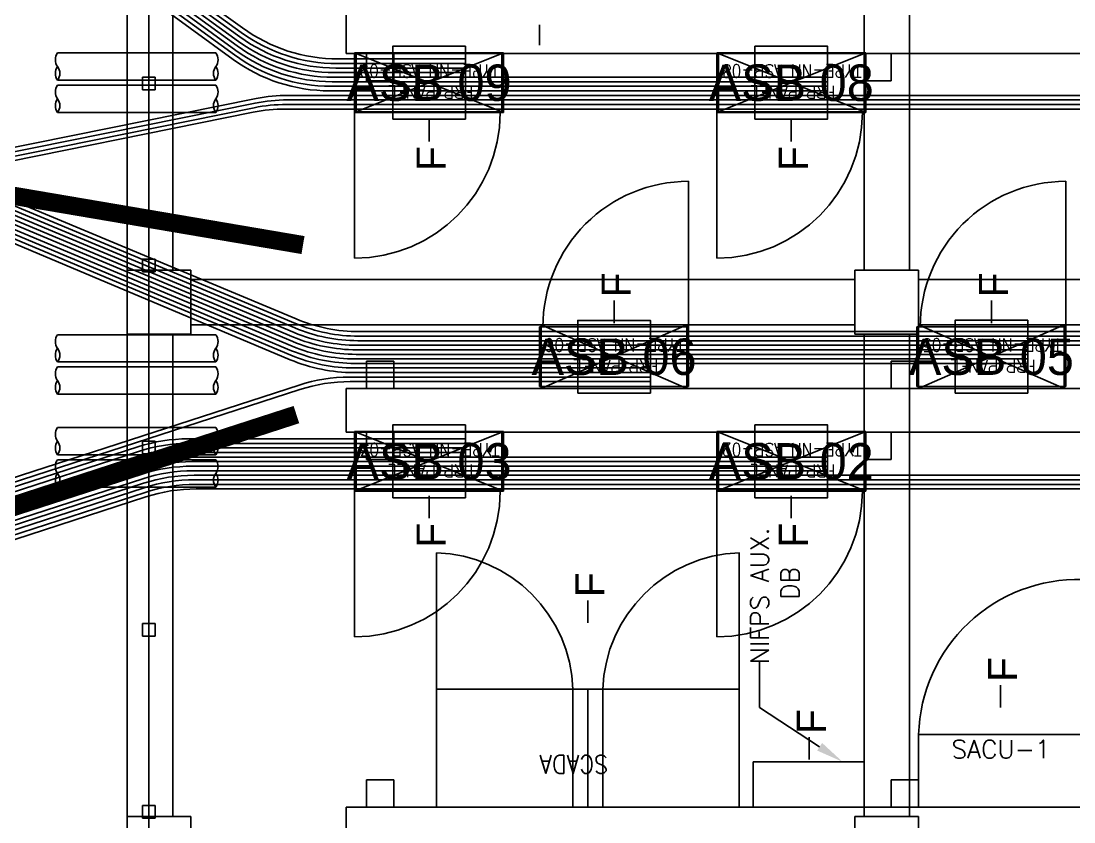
# Model space of a CAD drawing. Header units: metres. Extents: x 531739 to 532412, y 2675629 to 2676062.
# Drawn here: x 532006.45 to 532012.23, y 2675782.67 to 2675787.07 of the extents above; entities that cross this region are included whole.
import ezdxf
from ezdxf.enums import TextEntityAlignment as Align

# ---------------------------------------------------------------- set-up
doc = ezdxf.new("R2010")
doc.units = ezdxf.units.M
doc.linetypes.add('DASHED', pattern=[0.75, 0.5, -0.25])
doc.linetypes.add('PHANTOM', pattern=[63.5, 31.75, -6.35, 6.35, -6.35, 6.35, -6.35])
for name, color, linetype in [('1', 5, 'Continuous'), ('Excavation', 7, 'Continuous'), ('IDT', 7, 'Continuous'), ('LT Cable(AG) INV to LT Panel BL-04', 2, 'Continuous')]:
    doc.layers.add(name, color=color, linetype=linetype)
doc.styles.add('Arial', font='arial.ttf')
doc.styles.add('RomanS', font='romans.shx')
doc.styles.get("Standard").update_dxf_attribs({"font": 'Adani Regular.ttf'})

# ---------------------------------------------------------------- blocks, each defined once
blk = doc.blocks.new('ASB')
at = {"layer": '1', "color": 5}
blk.add_lwpolyline([(-0.2, -0.2), (0.2, -0.2), (0.2, 0.2), (-0.2, 0.2)], close=True, dxfattribs=at)
at = {"layer": '1', "color": 7}
blk.add_attdef('ID', text='', height=0.2, dxfattribs=at).set_placement((0, 0), align=Align.MIDDLE_CENTER)
blk = doc.blocks.new('IDT')
at = {"layer": 'IDT', "color": 8, "linetype": 'PHANTOM', "ltscale": 0.25}
blk.add_line((33.7831, 18.3103), (33.7831, 9.1603), dxfattribs=at)
at = {"layer": 'IDT', "color": 8}
for p, q in [((29.552, 15.0601), (29.552, 15.4101)), ((29.902, 15.4101), (29.902, 15.0601)), ((33.552, 15.0601), (33.552, 15.4101)), ((33.902, 15.4101), (33.902, 15.0601)), ((32.6992, 15.2497), (32.6992, 15.0097)), ((29.902, 15.0601), (29.552, 15.0601)), ((29.602, 12.4101), (29.602, 15.0601)), ((29.852, 12.4101), (29.852, 15.0601)), ((33.902, 15.0601), (33.552, 15.0601)), ((33.652, 12.4101), (33.652, 15.0601)), ((33.7481, 15.0703), (33.7481, 15.0003)), ((33.8181, 15.0703), (33.7481, 15.0703)), ((33.8181, 15.0003), (33.8181, 15.0703)), ((33.902, 12.4101), (33.902, 15.0601)), ((32.6992, 15.0097), (26.802, 15.0097)), ((29.552, 15.0097), (29.552, 14.8597)), ((29.702, 15.0097), (29.552, 15.0097)), ((29.702, 14.8597), (29.702, 15.0097)), ((31.2873, 14.3618), (31.2873, 15.0097)), ((31.3698, 14.3618), (31.3698, 15.0097)), ((31.4523, 14.3618), (31.4523, 15.0097)), ((32.4369, 15.0097), (32.4369, 14.8597)), ((32.5869, 15.0097), (32.4369, 15.0097)), ((32.5869, 14.8597), (32.5869, 15.0097)), ((33.7481, 15.0003), (33.8181, 15.0003)), ((29.552, 14.8597), (29.702, 14.8597)), ((32.4369, 14.8597), (32.5869, 14.8597)), ((33.7481, 14.0703), (33.7481, 14.0003)), ((33.8181, 14.0703), (33.7481, 14.0703)), ((33.8181, 14.0003), (33.8181, 14.0703)), ((33.7481, 14.0003), (33.8181, 14.0003)), ((29.843, 13.2732), (30.661, 13.2732)), ((29.843, 12.9462), (29.843, 13.2732)), ((29.852, 12.9497), (29.852, 13.2697)), ((29.852, 13.2697), (30.652, 13.2697)), ((30.652, 13.2697), (29.852, 12.9497)), ((30.652, 12.9497), (29.852, 13.2697)), ((30.652, 13.2697), (30.652, 12.9497)), ((30.661, 13.2732), (30.661, 12.9462)), ((31.8339, 13.2732), (32.6519, 13.2732)), ((31.8339, 12.9462), (31.8339, 13.2732)), ((31.8429, 12.9497), (31.8429, 13.2697)), ((31.8429, 13.2697), (32.6429, 13.2697)), ((31.8429, 12.9497), (32.6429, 13.2697)), ((31.8429, 13.2697), (32.6429, 12.9497)), ((32.6429, 13.2697), (32.6429, 12.9497)), ((32.6519, 13.2732), (32.6519, 12.9462)), ((29.702, 13.0997), (29.702, 12.9497)), ((29.852, 13.0997), (29.702, 13.0997)), ((29.852, 12.9497), (29.852, 13.0997)), ((32.4369, 13.0997), (32.4369, 12.9497)), ((32.5869, 13.0997), (32.4369, 13.0997)), ((32.5869, 12.9497), (32.5869, 13.0997)), ((33.7481, 13.0685), (33.7481, 12.9985)), ((33.8181, 13.0685), (33.7481, 13.0685)), ((33.8181, 12.9985), (33.8181, 13.0685)), ((33.7481, 12.9985), (33.8181, 12.9985)), ((32.6992, 12.9497), (26.802, 12.9497)), ((29.702, 12.9497), (29.852, 12.9497)), ((30.661, 12.9462), (29.843, 12.9462)), ((30.652, 12.9497), (29.852, 12.9497)), ((32.6519, 12.9462), (31.8339, 12.9462)), ((32.6429, 12.9497), (31.8429, 12.9497)), ((32.4369, 12.9497), (32.5869, 12.9497)), ((32.6993, 12.9497), (32.6993, 12.7097)), ((26.802, 12.7097), (32.6992, 12.7097)), ((28.743, 12.6984), (29.561, 12.6984)), ((28.743, 12.3714), (28.743, 12.6984)), ((28.752, 12.3601), (28.752, 12.7097)), ((28.752, 12.7097), (29.552, 12.7097)), ((29.552, 12.7097), (28.752, 12.3601)), ((29.552, 12.3601), (28.752, 12.7097)), ((29.552, 12.7097), (29.552, 12.3601)), ((29.552, 12.7097), (29.552, 12.5597)), ((29.702, 12.7097), (29.552, 12.7097)), ((29.561, 12.6984), (29.561, 12.3714)), ((29.702, 12.5597), (29.702, 12.7097)), ((30.817, 12.6984), (31.635, 12.6984)), ((30.817, 12.3714), (30.817, 12.6984)), ((30.826, 12.3601), (30.826, 12.7097)), ((30.826, 12.7097), (31.626, 12.7097)), ((30.826, 12.3601), (31.626, 12.7097)), ((30.826, 12.7097), (31.626, 12.3601)), ((31.626, 12.7097), (31.626, 12.3601)), ((31.635, 12.6984), (31.635, 12.3714)), ((32.4369, 12.7097), (32.4369, 12.5597)), ((32.5869, 12.7097), (32.4369, 12.7097)), ((32.5869, 12.5597), (32.5869, 12.7097)), ((29.552, 12.5597), (29.702, 12.5597)), ((32.4369, 12.5597), (32.5869, 12.5597)), ((29.552, 12.0601), (29.552, 12.4101)), ((29.552, 12.4101), (29.902, 12.4101)), ((29.902, 12.4101), (29.902, 12.0601)), ((33.552, 12.0601), (33.552, 12.4101)), ((33.552, 12.4101), (33.902, 12.4101)), ((33.902, 12.4101), (33.902, 12.0601)), ((25.902, 12.3601), (29.552, 12.3601)), ((29.561, 12.3714), (28.743, 12.3714)), ((29.552, 12.3601), (28.752, 12.3601)), ((29.902, 12.3601), (33.552, 12.3601)), ((31.635, 12.3714), (30.817, 12.3714)), ((31.626, 12.3601), (30.826, 12.3601)), ((25.902, 12.1101), (29.552, 12.1101)), ((29.902, 12.1101), (33.552, 12.1101)), ((29.902, 12.0601), (29.552, 12.0601)), ((29.602, 9.4101), (29.602, 12.0601)), ((29.852, 9.4101), (29.852, 12.0601)), ((33.902, 12.0601), (33.552, 12.0601)), ((33.652, 9.4101), (33.652, 12.0601)), ((33.7481, 12.0685), (33.7481, 11.9985)), ((33.8181, 12.0685), (33.7481, 12.0685)), ((33.8181, 11.9985), (33.8181, 12.0685)), ((33.902, 9.4101), (33.902, 12.0601)), ((33.7481, 11.9985), (33.8181, 11.9985)), ((29.843, 11.1932), (30.661, 11.1932)), ((29.843, 10.8662), (29.843, 11.1932)), ((29.852, 10.8697), (29.852, 11.1897)), ((29.852, 11.1897), (30.652, 11.1897)), ((30.652, 11.1897), (29.852, 10.8697)), ((30.652, 10.8697), (29.852, 11.1897)), ((30.652, 11.1897), (30.652, 10.8697)), ((30.661, 11.1932), (30.661, 10.8662)), ((31.8339, 11.1932), (32.6519, 11.1932)), ((31.8339, 10.8662), (31.8339, 11.1932)), ((31.8429, 10.8697), (31.8429, 11.1897)), ((31.8429, 11.1897), (32.6429, 11.1897)), ((31.8429, 10.8697), (32.6429, 11.1897)), ((31.8429, 11.1897), (32.6429, 10.8697)), ((32.6429, 11.1897), (32.6429, 10.8697)), ((32.6519, 11.1932), (32.6519, 10.8662)), ((33.7481, 11.0685), (33.7481, 10.9985)), ((33.8181, 11.0685), (33.7481, 11.0685)), ((33.8181, 10.9985), (33.8181, 11.0685)), ((29.702, 11.0197), (29.702, 10.8697)), ((29.852, 11.0197), (29.702, 11.0197)), ((29.852, 10.8697), (29.852, 11.0197)), ((32.4369, 11.0197), (32.4369, 10.8697)), ((32.5869, 11.0197), (32.4369, 11.0197)), ((32.5869, 10.8697), (32.5869, 11.0197)), ((33.7481, 10.9985), (33.8181, 10.9985)), ((32.6992, 10.8697), (26.802, 10.8697)), ((29.702, 10.8697), (29.852, 10.8697)), ((30.661, 10.8662), (29.843, 10.8662)), ((30.652, 10.8697), (29.852, 10.8697)), ((31.6352, 10.7124), (31.6352, 10.8226)), ((32.6519, 10.8662), (31.8339, 10.8662)), ((32.6429, 10.8697), (31.8429, 10.8697)), ((32.4369, 10.8697), (32.5869, 10.8697)), ((32.6993, 10.8697), (32.6993, 10.6297))]:
    blk.add_line(p, q, dxfattribs=at)
at = {"layer": 'IDT', "color": 7}
for p, q in [((29.552, 15.0097), (28.652, 15.0097)), ((29.552, 14.6097), (29.552, 15.0097)), ((29.852, 15.0097), (30.462, 15.0097)), ((29.852, 14.7597), (29.852, 15.0097)), ((30.462, 15.0097), (30.462, 14.7597)), ((30.5375, 15.0097), (32.202, 15.0097)), ((30.5375, 14.3618), (30.5375, 15.0097)), ((32.202, 15.0097), (32.202, 14.3618)), ((30.462, 14.7597), (29.852, 14.7597)), ((30.1529, 14.748), (30.1529, 14.6969)), ((30.1529, 14.6969), (30.1529, 14.6243)), ((28.652, 14.6097), (29.552, 14.6097)), ((29.102, 14.4621), (29.102, 14.4109)), ((29.102, 14.4109), (29.102, 14.3384)), ((32.202, 14.3618), (30.5375, 14.3618)), ((31.3698, 13.9969), (31.3698, 13.9457)), ((31.3698, 13.9457), (31.3698, 13.8732)), ((30.252, 13.3493), (30.252, 13.4218)), ((32.2429, 13.3493), (32.2429, 13.4218)), ((30.252, 13.2982), (30.252, 13.3493)), ((32.2429, 13.2982), (32.2429, 13.3493)), ((29.843, 13.2732), (30.661, 13.2732)), ((29.843, 12.9462), (29.843, 13.2732)), ((30.661, 13.2732), (30.661, 12.9462)), ((31.8339, 13.2732), (32.6519, 13.2732)), ((31.8339, 12.9462), (31.8339, 13.2732)), ((32.6519, 13.2732), (32.6519, 12.9462)), ((30.661, 12.9462), (29.843, 12.9462)), ((32.6519, 12.9462), (31.8339, 12.9462)), ((28.743, 12.6984), (29.561, 12.6984)), ((28.743, 12.3714), (28.743, 12.6984)), ((29.561, 12.6984), (29.561, 12.3714)), ((30.817, 12.6984), (31.635, 12.6984)), ((30.817, 12.3714), (30.817, 12.6984)), ((31.635, 12.6984), (31.635, 12.3714)), ((29.561, 12.3714), (28.743, 12.3714)), ((29.152, 12.3497), (29.152, 12.2985)), ((31.635, 12.3714), (30.817, 12.3714)), ((31.226, 12.3497), (31.226, 12.2985)), ((29.152, 12.2985), (29.152, 12.226)), ((31.226, 12.2985), (31.226, 12.226)), ((30.252, 11.2802), (30.252, 11.3527)), ((32.2429, 11.2802), (32.2429, 11.3527)), ((30.252, 11.229), (30.252, 11.2802)), ((32.2429, 11.229), (32.2429, 11.2802)), ((29.843, 11.1932), (30.661, 11.1932)), ((29.843, 10.8662), (29.843, 11.1932)), ((30.661, 11.1932), (30.661, 10.8662)), ((31.8339, 11.1932), (32.6519, 11.1932)), ((31.8339, 10.8662), (31.8339, 11.1932)), ((32.6519, 11.1932), (32.6519, 10.8662)), ((30.661, 10.8662), (29.843, 10.8662)), ((32.6519, 10.8662), (31.8339, 10.8662))]:
    blk.add_line(p, q, dxfattribs=at)
at = {"layer": 'IDT', "color": 8, "linetype": 'ByBlock', "lineweight": -2, "ltscale": 0.1}
for p, q in [((30.096, 14.6774), (30.426, 14.4611)), ((30.426, 14.4611), (30.426, 14.2072))]:
    blk.add_line(p, q, dxfattribs=at)
at = {"layer": 'IDT', "color": 8, "linetype": 'DASHED', "ltscale": 5}
for p, q in [((28.652, 14.6097), (29.552, 14.6097)), ((30.5375, 13.6118), (30.5375, 14.3618)), ((32.202, 13.6118), (32.202, 14.3618)), ((30.661, 14.0732), (30.661, 13.2732)), ((32.6519, 14.0732), (32.6519, 13.2732)), ((30.5375, 13.6118), (30.5375, 13.6118)), ((32.202, 13.6118), (32.202, 13.6118)), ((30.6172, 13.2732), (29.861, 13.2732)), ((30.661, 13.2732), (30.6172, 13.2732)), ((32.6081, 13.2732), (31.8519, 13.2732)), ((32.6519, 13.2732), (32.6081, 13.2732)), ((28.743, 11.5714), (28.743, 12.3714)), ((28.743, 12.3714), (28.7869, 12.3714)), ((28.7869, 12.3714), (29.543, 12.3714)), ((30.817, 11.5714), (30.817, 12.3714)), ((30.817, 12.3714), (30.8609, 12.3714)), ((30.8609, 12.3714), (31.617, 12.3714)), ((30.661, 11.9932), (30.661, 11.1932)), ((32.6519, 11.9932), (32.6519, 11.1932)), ((30.6172, 11.1932), (29.861, 11.1932)), ((30.661, 11.1932), (30.6172, 11.1932)), ((32.6081, 11.1932), (31.8519, 11.1932)), ((32.6519, 11.1932), (32.6081, 11.1932))]:
    blk.add_line(p, q, dxfattribs=at)
at = {"layer": 'IDT', "color": 124}
for p, q in [((34.2845, 13.2505), (33.4155, 13.2505)), ((33.4155, 13.2505), (34.2845, 13.2505)), ((33.4155, 13.1005), (34.2845, 13.1005)), ((34.2845, 13.1005), (33.4155, 13.1005)), ((34.2845, 13.0734), (33.4155, 13.0734)), ((33.4155, 13.0734), (34.2845, 13.0734)), ((33.4155, 12.9234), (34.2845, 12.9234)), ((34.2845, 12.9234), (33.4155, 12.9234)), ((34.2845, 12.7409), (33.4155, 12.7409)), ((33.4155, 12.7409), (34.2845, 12.7409)), ((33.4155, 12.5909), (34.2845, 12.5909)), ((34.2845, 12.5909), (33.4155, 12.5909)), ((34.2845, 12.5638), (33.4155, 12.5638)), ((33.4155, 12.5638), (34.2845, 12.5638)), ((33.4155, 12.4138), (34.2845, 12.4138)), ((34.2845, 12.4138), (33.4155, 12.4138)), ((34.2845, 11.1932), (33.4155, 11.1932)), ((33.4155, 11.1932), (34.2845, 11.1932)), ((33.4155, 11.0432), (34.2845, 11.0432)), ((34.2845, 11.0432), (33.4155, 11.0432)), ((34.2845, 11.0162), (33.4155, 11.0162)), ((33.4155, 11.0162), (34.2845, 11.0162)), ((33.4155, 10.8662), (34.2845, 10.8662)), ((34.2845, 10.8662), (33.4155, 10.8662))]:
    blk.add_line(p, q, dxfattribs=at)
at = {"layer": 'IDT', "color": 8, "linetype": 'DASHED', "ltscale": 5}
for centre, radius, start, end in [((28.6771, 14.6339), 0.8753, 268.36148, 358.41918), ((30.512, 14.3876), 0.7761, 271.87815, 358.10123), ((29.6994, 14.7411), 1.4413, 344.74337, 344.78968), ((32.2275, 14.3876), 0.7761, 181.89877, 268.12185), ((30.661, 13.2732), 0.8, 90, 180), ((32.6519, 13.2732), 0.8, 90, 180), ((28.743, 12.3714), 0.8, 270, 0), ((30.817, 12.3714), 0.8, 270, 0), ((30.661, 11.1932), 0.8, 90, 180), ((32.6519, 11.1932), 0.8, 90, 180)]:
    blk.add_arc(centre, radius, start, end, dxfattribs=at)
at = {"layer": 'IDT', "color": 124}
for centre, start, end in [((33.4653, 13.213), 143.02764, 216.97236), ((33.3657, 13.213), 323.02764, 36.97236), ((34.3344, 13.213), 143.02764, 216.97236), ((34.2347, 13.213), 323.02764, 36.97236), ((33.4653, 13.138), 143.02764, 216.97236), ((34.2347, 13.138), 323.02764, 36.97236), ((33.4653, 13.0359), 143.02764, 216.97236), ((33.3657, 13.0359), 323.02764, 36.97236), ((34.3344, 13.0359), 143.02764, 216.97236), ((34.2347, 13.0359), 323.02764, 36.97236), ((33.4653, 12.9609), 143.02764, 216.97236), ((34.2347, 12.9609), 323.02764, 36.97236), ((33.4653, 12.7034), 143.02764, 216.97236), ((33.3657, 12.7034), 323.02764, 36.97236), ((34.3344, 12.7034), 143.02764, 216.97236), ((34.2347, 12.7034), 323.02764, 36.97236), ((33.4653, 12.6284), 143.02764, 216.97236), ((34.2347, 12.6284), 323.02764, 36.97236), ((33.4653, 12.5263), 143.02764, 216.97236), ((33.3657, 12.5263), 323.02764, 36.97236), ((34.3344, 12.5263), 143.02764, 216.97236), ((34.2347, 12.5263), 323.02764, 36.97236), ((33.4653, 12.4513), 143.02764, 216.97236), ((34.2347, 12.4513), 323.02764, 36.97236), ((33.4653, 11.1557), 143.02764, 216.97236), ((33.3657, 11.1557), 323.02764, 36.97236), ((34.3344, 11.1557), 143.02764, 216.97236), ((34.2347, 11.1557), 323.02764, 36.97236), ((33.4653, 11.0807), 143.02764, 216.97236), ((34.2347, 11.0807), 323.02764, 36.97236), ((33.4653, 10.9787), 143.02764, 216.97236), ((33.3657, 10.9787), 323.02764, 36.97236), ((34.3344, 10.9787), 143.02764, 216.97236), ((34.2347, 10.9787), 323.02764, 36.97236), ((33.4653, 10.9037), 143.02764, 216.97236), ((34.2347, 10.9037), 323.02764, 36.97236)]:
    blk.add_arc(centre, 0.0624, start, end, dxfattribs=at)
at = {"layer": 'IDT', "color": 8, "ltscale": 0.1}
blk.add_solid([(30.0823, 14.6565), (29.9705, 14.7597), (30.1097, 14.6983)], dxfattribs=at)
at = {"layer": 'IDT', "color": 7, "style": 'RomanS', "width": 0.9}
for s, height, p in [('SCADA', 0.1, (31.2586, 14.724)), ('FRP PANEL', 0.07, (30.0088, 13.1269)), ('FRP PANEL', 0.07, (31.9997, 13.1269)), ('TYPE-NN ASB-02', 0.07, (29.8647, 13.0102)), ('TYPE-NN ASB-03', 0.07, (31.8556, 13.0102)), ('FRP PANEL', 0.07, (28.9088, 12.5521)), ('FRP PANEL', 0.07, (30.9828, 12.5521)), ('TYPE-NN ASB-05', 0.07, (28.7647, 12.4354)), ('TYPE-NN ASB-06', 0.07, (30.8387, 12.4354)), ('FRP PANEL', 0.07, (30.0088, 11.0469)), ('FRP PANEL', 0.07, (31.9997, 11.0469)), ('TYPE-NN ASB-08', 0.07, (29.8647, 10.9302)), ('TYPE-NN ASB-09', 0.07, (31.8571, 10.9302))]:
    blk.add_text(s, height=height, dxfattribs=at).set_placement(p)
at = {"layer": 'IDT', "color": 7, "ltscale": 0.1, "style": 'RomanS'}
blk.add_text('SACU-1', height=0.1, rotation=180, dxfattribs=at).set_placement((29.3715, 14.7409))
at = {"layer": 'IDT', "color": 7, "style": 'Arial'}
for p in [(30.0617, 14.6072), (29.0108, 14.3212), (31.2786, 13.856), (30.1608, 13.5836), (32.1517, 13.5836), (29.0608, 12.2089), (31.1348, 12.2089), (30.1608, 11.5145), (32.1517, 11.5145)]:
    blk.add_text('F', height=0.16, rotation=270, dxfattribs=at).set_placement(p)
at = {"layer": 'IDT', "color": 8, "style": 'RomanS'}
for s, p in [('NIFPS AUX.', (30.376, 14.2243)), (' DB', (30.2093, 13.9386))]:
    blk.add_text(s, height=0.1, rotation=270, dxfattribs=at).set_placement(p)

msp = doc.modelspace()

# ---------------------------------------------------------------- linework, layer by layer
at = {"layer": 'Excavation', "const_width": 0.1}
for points in [[(532007.9955, 2675785.8374), (532006.0103, 2675786.1751), (531999.0853, 2675786.1751), (531999.0853, 2675763.1903)], [(532007.9593, 2675784.9061), (532006.0103, 2675784.2751), (532001.9353, 2675784.2751), (532001.9353, 2675763.1903)]]:
    msp.add_lwpolyline(points, dxfattribs=at)
at = {"layer": 'LT Cable(AG) INV to LT Panel BL-04'}
for points in [[(532008.8884, 2675786.7846), (532008.1694, 2675786.7846, -0.158226), (532007.6408, 2675786.9562), (532006.1851, 2675788.0125, 0.103275), (532005.825, 2675788.0876), (532003.3121, 2675788.0876, -0.414214), (532002.4121, 2675788.9876), (532002.4121, 2675804.9536, -0.045058), (532002.4266, 2675805.1148), (532011.0941, 2675852.7168, -0.08352), (532011.1956, 2675852.9976), (532011.3371, 2675853.2484, 0.129064), (532011.4531, 2675853.6905), (532011.4531, 2675947.9925, 0.414214), (532010.5531, 2675948.8925), (531773.9389, 2675948.8925, -0.414214), (531773.0389, 2675949.7925), (531773.0389, 2675950.2318)], [(532008.8884, 2675786.8096), (532008.1763, 2675786.8096, -0.158088), (532007.6481, 2675786.9809), (532006.1903, 2675788.0375, 0.103275), (532005.8302, 2675788.1126), (532003.3371, 2675788.1126, -0.414214), (532002.4371, 2675789.0126), (532002.4371, 2675804.9514, -0.045058), (532002.4516, 2675805.1126), (532011.118, 2675852.7081, -0.08352), (532011.2195, 2675852.989), (532011.3621, 2675853.2419, 0.129064), (532011.4781, 2675853.6839), (532011.4781, 2675948.0175, 0.414214), (532010.5781, 2675948.9175), (531838.7229, 2675948.9175, -0.414214), (531837.8229, 2675949.8175), (531837.8229, 2675950.2318)], [(532008.8884, 2675786.8346), (532008.1831, 2675786.8346, -0.15795), (532007.6554, 2675787.0056), (532006.1955, 2675788.0625, 0.103275), (532005.8354, 2675788.1376), (532003.3621, 2675788.1376, -0.414214), (532002.4621, 2675789.0376), (532002.4621, 2675804.9491, -0.045058), (532002.4766, 2675805.1103), (532011.1418, 2675852.6995, -0.08352), (532011.2433, 2675852.9803), (532011.3871, 2675853.2353, 0.129064), (532011.5031, 2675853.6774), (532011.5031, 2675948.0425, 0.414214), (532010.6031, 2675948.9425), (531903.5069, 2675948.9425, -0.414214), (531902.6069, 2675949.8425), (531902.6069, 2675950.2318)], [(532008.8884, 2675786.8596), (532008.19, 2675786.8596, -0.157812), (532007.6626, 2675787.0303), (532006.2008, 2675788.0875, 0.103275), (532005.8407, 2675788.1626), (532003.3871, 2675788.1626, -0.414214), (532002.4871, 2675789.0626), (532002.4871, 2675804.9468, -0.045058), (532002.5016, 2675805.1081), (532011.1657, 2675852.6909, -0.08352), (532011.2671, 2675852.9717), (532011.4121, 2675853.2288, 0.129064), (532011.5281, 2675853.6708), (532011.5281, 2675948.0675, 0.414214), (532010.6281, 2675948.9675), (532000.6829, 2675948.9675, -0.414214), (531999.7829, 2675949.8675), (531999.7829, 2675950.2318)], [(532010.8793, 2675786.7596), (532008.1625, 2675786.7596, -0.158365), (532007.6335, 2675786.9315), (532006.1799, 2675787.9875, 0.103275), (532005.8198, 2675788.0626), (532003.2871, 2675788.0626, -0.414214), (532002.3871, 2675788.9626), (532002.3871, 2675804.9559, -0.045058), (532002.4016, 2675805.1171), (532011.0703, 2675852.7254, -0.08352), (532011.1718, 2675853.0062), (532011.3121, 2675853.255, 0.129064), (532011.4281, 2675853.697), (532011.4281, 2675925.4675, 0.414214), (532010.5281, 2675926.3675), (532000.6829, 2675926.3675, -0.414214), (531999.7829, 2675927.2675), (531999.7829, 2675927.7318)], [(532010.8793, 2675786.7346), (532008.1556, 2675786.7346, -0.158505), (532007.6263, 2675786.9068), (532006.1747, 2675787.9625, 0.103275), (532005.8146, 2675788.0376), (532003.2621, 2675788.0376, -0.414214), (532002.3621, 2675788.9376), (532002.3621, 2675804.9581, -0.045058), (532002.3766, 2675805.1194), (532011.0464, 2675852.734, -0.08352), (532011.1479, 2675853.0148), (532011.2871, 2675853.2616, 0.129064), (532011.4031, 2675853.7036), (532011.4031, 2675917.9425, 0.414214), (532010.5031, 2675918.8425), (531903.5069, 2675918.8425, -0.414214), (531902.6069, 2675919.7425), (531902.6069, 2675920.2318)], [(532010.8793, 2675786.6846), (532008.1418, 2675786.6846, -0.158788), (532007.6117, 2675786.8573), (532006.1642, 2675787.9125, 0.103275), (532005.8041, 2675787.9876), (532003.2121, 2675787.9876, -0.414214), (532002.3121, 2675788.8876), (532002.3121, 2675804.9627, -0.045058), (532002.3266, 2675805.1239), (532010.9988, 2675852.7512, -0.08352), (532011.1002, 2675853.032), (532011.2371, 2675853.2747, 0.129064), (532011.3531, 2675853.7167), (532011.3531, 2675895.3925, 0.414214), (532010.4531, 2675896.2925), (531935.8989, 2675896.2925, -0.414214), (531934.9989, 2675897.1925), (531934.9989, 2675897.7318)], [(532010.8793, 2675786.7096), (532008.1487, 2675786.7096, -0.158646), (532007.619, 2675786.882), (532006.1694, 2675787.9375, 0.103275), (532005.8093, 2675788.0126), (532003.2371, 2675788.0126, -0.414214), (532002.3371, 2675788.9126), (532002.3371, 2675804.9604, -0.045058), (532002.3516, 2675805.1216), (532011.0226, 2675852.7426, -0.08352), (532011.1241, 2675853.0234), (532011.2621, 2675853.2681, 0.129064), (532011.3781, 2675853.7102), (532011.3781, 2675895.4175, 0.414214), (532010.4781, 2675896.3175), (532000.6829, 2675896.3175, -0.414214), (531999.7829, 2675897.2175), (531999.7829, 2675897.7318)], [(532013.0363, 2675786.6596), (532007.9154, 2675786.6596, 0.049619), (532007.7381, 2675786.642), (532006.0979, 2675786.3124, 0.042157), (532005.9469, 2675786.3251), (531999.8353, 2675786.3251, 0.414214), (531998.9353, 2675785.4251), (531998.9353, 2675763.2228, 0.021647), (531998.9387, 2675763.145), (531998.9819, 2675762.6465, -0.021647), (531998.9853, 2675762.5687), (531998.9853, 2675762.43, -0.414214), (531998.0853, 2675761.53), (531985.0683, 2675761.53, -0.414214), (531984.1683, 2675762.43), (531984.1683, 2675813.13, 0.414214), (531983.2683, 2675814.03), (531891.2016, 2675814.03, -0.414214), (531890.3016, 2675814.93), (531890.3016, 2675815.2298)], [(532013.0363, 2675786.6346), (532007.91, 2675786.6346, 0.049715), (532007.7324, 2675786.6169), (532006.0958, 2675786.2874, 0.042157), (532005.9448, 2675786.3001), (531999.8603, 2675786.3001, 0.414214), (531998.9603, 2675785.4001), (531998.9603, 2675763.2239, 0.021647), (531998.9637, 2675763.146), (531999.0069, 2675762.6476, -0.021647), (531999.0103, 2675762.5698), (531999.0103, 2675762.405, -0.414214), (531998.1103, 2675761.505), (531985.0433, 2675761.505, -0.414214), (531984.1433, 2675762.405), (531984.1433, 2675783.105, 0.414214), (531983.2433, 2675784.005), (531955.9856, 2675784.005, -0.414214), (531955.0856, 2675784.905), (531955.0856, 2675785.2298)], [(532013.0363, 2675786.6096), (532007.9046, 2675786.6096, 0.049813), (532007.7266, 2675786.5918), (532006.0937, 2675786.2624, 0.042157), (532005.9427, 2675786.2751), (531999.8853, 2675786.2751, 0.414214), (531998.9853, 2675785.3751), (531998.9853, 2675763.2249, 0.021647), (531998.9887, 2675763.1471), (531999.0319, 2675762.6487, -0.021647), (531999.0353, 2675762.5709), (531999.0353, 2675762.38, -0.414214), (531998.1353, 2675761.48), (531985.0183, 2675761.48, -0.414214), (531984.1183, 2675762.38), (531984.1183, 2675783.08, 0.414214), (531983.2183, 2675783.98), (531891.2016, 2675783.98, -0.414214), (531890.3016, 2675784.88), (531890.3016, 2675785.2298)], [(532013.0363, 2675786.5846), (532007.8993, 2675786.5846, 0.04991), (532007.7209, 2675786.5668), (532006.0916, 2675786.2374, 0.042157), (532005.9406, 2675786.2501), (531999.9103, 2675786.2501, 0.414214), (531999.0103, 2675785.3501), (531999.0103, 2675763.226, 0.021647), (531999.0137, 2675763.1482), (531999.0569, 2675762.6498, -0.021647), (531999.0603, 2675762.572), (531999.0603, 2675732.355, -0.414214), (531998.1603, 2675731.455), (531955.9856, 2675731.455, -0.414214), (531955.0856, 2675732.355), (531955.0856, 2675732.7298)], [(532013.9203, 2675785.3621), (532008.3045, 2675785.3621, -0.099288), (532007.9574, 2675785.4317), (532006.0894, 2675786.2124, 0.042157), (532005.9385, 2675786.2251), (531999.9353, 2675786.2251, 0.414214), (531999.0353, 2675785.3251), (531999.0353, 2675763.2271, 0.021647), (531999.0387, 2675763.1493), (531999.0819, 2675762.6509, -0.021647), (531999.0853, 2675762.573), (531999.0853, 2675732.33, -0.414214), (531998.1853, 2675731.43), (531891.2016, 2675731.43, -0.414214), (531890.3016, 2675732.33), (531890.3016, 2675732.7298)], [(532013.9203, 2675785.3371), (532008.3012, 2675785.3371, -0.099346), (532007.9539, 2675785.4068), (532006.0873, 2675786.1874, 0.042157), (532005.9364, 2675786.2001), (531999.9603, 2675786.2001, 0.414214), (531999.0603, 2675785.3001), (531999.0603, 2675763.2282, 0.021647), (531999.0637, 2675763.1504), (531999.1069, 2675762.6519, -0.021647), (531999.1103, 2675762.5741), (531999.1103, 2675732.305, -0.414214), (531998.2103, 2675731.405), (531826.4176, 2675731.405, -0.414214), (531825.5176, 2675732.305), (531825.5176, 2675732.7298)], [(532013.9203, 2675785.3121), (532008.2978, 2675785.3121, -0.099404), (532007.9504, 2675785.3819), (532006.0852, 2675786.1624, 0.042157), (532005.9343, 2675786.1751), (531999.9853, 2675786.1751, 0.414214), (531999.0853, 2675785.2751), (531999.0853, 2675763.2293, 0.021647), (531999.0887, 2675763.1514), (531999.1319, 2675762.653, -0.021647), (531999.1353, 2675762.5752), (531999.1353, 2675709.78, -0.414214), (531998.2353, 2675708.88), (531988.3776, 2675708.88, -0.414214), (531987.4776, 2675709.78), (531987.4776, 2675710.2298)], [(532011.9793, 2675785.2621), (532008.2912, 2675785.2621, -0.099521), (532007.9434, 2675785.332), (532006.081, 2675786.1124, 0.042157), (532005.93, 2675786.1251), (532000.0353, 2675786.1251, 0.414214), (531999.1353, 2675785.2251), (531999.1353, 2675763.2314, 0.021647), (531999.1387, 2675763.1536), (531999.1819, 2675762.6552, -0.021647), (531999.1853, 2675762.5774), (531999.1853, 2675709.73, -0.414214), (531998.2853, 2675708.83), (531826.4176, 2675708.83, -0.414214), (531825.5176, 2675709.73), (531825.5176, 2675710.2298)], [(532013.9203, 2675785.2871), (532008.2945, 2675785.2871, -0.099462), (532007.9469, 2675785.357), (532006.0831, 2675786.1374, 0.042157), (532005.9322, 2675786.1501), (532000.0103, 2675786.1501, 0.414214), (531999.1103, 2675785.2501), (531999.1103, 2675763.2303, 0.021647), (531999.1137, 2675763.1525), (531999.1569, 2675762.6541, -0.021647), (531999.1603, 2675762.5763), (531999.1603, 2675709.755, -0.414214), (531998.2603, 2675708.855), (531923.5936, 2675708.855, -0.414214), (531922.6936, 2675709.755), (531922.6936, 2675710.2298)], [(532011.9793, 2675785.2371), (532008.2879, 2675785.2371, -0.099579), (532007.9399, 2675785.3071), (532006.0789, 2675786.0874, 0.042157), (532005.9279, 2675786.1001), (532000.0603, 2675786.1001, 0.414214), (531999.1603, 2675785.2001), (531999.1603, 2675763.2325, 0.021647), (531999.1637, 2675763.1547), (531999.2069, 2675762.6563, -0.021647), (531999.2103, 2675762.5784), (531999.2103, 2675679.705, -0.414214), (531998.3103, 2675678.805), (531988.3776, 2675678.805, -0.414214), (531987.4776, 2675679.705), (531987.4776, 2675680.2298)], [(532011.9793, 2675785.1871), (532008.2812, 2675785.1871, -0.099696), (532007.9329, 2675785.2573), (532006.0747, 2675786.0374, 0.042157), (532005.9237, 2675786.0501), (532000.1103, 2675786.0501, 0.414214), (531999.2103, 2675785.1501), (531999.2103, 2675763.2347, 0.021647), (531999.2137, 2675763.1569), (531999.2569, 2675762.6584, -0.021647), (531999.2603, 2675762.5806), (531999.2603, 2675679.655, -0.414214), (531998.3603, 2675678.755), (531826.4176, 2675678.755, -0.414214), (531825.5176, 2675679.655), (531825.5176, 2675680.2298)], [(532011.9793, 2675785.2121), (532008.2846, 2675785.2121, -0.099638), (532007.9364, 2675785.2822), (532006.0768, 2675786.0624, 0.042157), (532005.9258, 2675786.0751), (532000.0853, 2675786.0751, 0.414214), (531999.1853, 2675785.1751), (531999.1853, 2675763.2336, 0.021647), (531999.1887, 2675763.1558), (531999.2319, 2675762.6574, -0.021647), (531999.2353, 2675762.5795), (531999.2353, 2675679.68, -0.414214), (531998.3353, 2675678.78), (531923.5936, 2675678.78, -0.414214), (531922.6936, 2675679.68), (531922.6936, 2675680.2298)], [(532009.9053, 2675785.1371), (532008.2746, 2675785.1371, -0.099814), (532007.9258, 2675785.2074), (532006.0704, 2675785.9874, 0.042157), (532005.9195, 2675786.0001), (532000.1603, 2675786.0001, 0.414214), (531999.2603, 2675785.1001), (531999.2603, 2675763.2368, 0.021647), (531999.2637, 2675763.159), (531999.3069, 2675762.6606, -0.021647), (531999.3103, 2675762.5828), (531999.3103, 2675649.605, -0.414214), (531998.4103, 2675648.705), (531826.4176, 2675648.705, -0.414214), (531825.5176, 2675649.605), (531825.5176, 2675650.2298)], [(532009.9053, 2675785.1621), (532008.2779, 2675785.1621, -0.099755), (532007.9294, 2675785.2324), (532006.0726, 2675786.0124, 0.042157), (532005.9216, 2675786.0251), (532000.1353, 2675786.0251, 0.414214), (531999.2353, 2675785.1251), (531999.2353, 2675763.2358, 0.021647), (531999.2387, 2675763.1579), (531999.2819, 2675762.6595, -0.021647), (531999.2853, 2675762.5817), (531999.2853, 2675649.63, -0.414214), (531998.3853, 2675648.73), (531923.5936, 2675648.73, -0.414214), (531922.6936, 2675649.63), (531922.6936, 2675650.2298)], [(532009.9053, 2675785.1121), (532008.2507, 2675785.1121, 0.078431), (532007.9736, 2675785.0684), (532006.1218, 2675784.4689, -0.078431), (532005.8446, 2675784.4251), (532002.6853, 2675784.4251, 0.414214), (532001.7853, 2675783.5251), (532001.7853, 2675763.3315, 0.093355), (532001.847, 2675763.0041), (532001.9486, 2675762.7438, -0.093355), (532002.0103, 2675762.4164), (532002.0103, 2675649.63, 0.414214), (532002.9103, 2675648.73), (532080.377, 2675648.73, 0.414214), (532081.277, 2675649.63), (532081.277, 2675650.2298)], [(532009.9053, 2675785.0871), (532008.2547, 2675785.0871, 0.078431), (532007.9775, 2675785.0434), (532006.1257, 2675784.4439, -0.078431), (532005.8485, 2675784.4001), (532002.7103, 2675784.4001, 0.414214), (532001.8103, 2675783.5001), (532001.8103, 2675763.3363, 0.093355), (532001.872, 2675763.0088), (532001.9736, 2675762.7485, -0.093355), (532002.0353, 2675762.4211), (532002.0353, 2675649.655, 0.414214), (532002.9353, 2675648.755), (532015.593, 2675648.755, 0.414214), (532016.493, 2675649.655), (532016.493, 2675650.2318)]]:
    msp.add_lwpolyline(points, format="xyb", dxfattribs=at)
at = {"layer": 'LT Cable(AG) INV to LT Panel BL-04', "color": 5}
for points in [[(532008.8884, 2675784.7728), (532007.365, 2675784.7728, 0.078431), (532007.0878, 2675784.7291), (532006.1296, 2675784.4189, -0.078431), (532005.8524, 2675784.3751), (532002.7353, 2675784.3751, 0.414214), (532001.8353, 2675783.4751), (532001.8353, 2675763.341, 0.093355), (532001.897, 2675763.0135), (532001.9986, 2675762.7532, -0.093355), (532002.0603, 2675762.4258), (532002.0603, 2675657.18, 0.414214), (532002.9603, 2675656.28), (532147.333, 2675656.28, -0.258149), (532148.0954, 2675655.8583), (532148.2722, 2675655.5765), (532151.7442, 2675655.5765, 0.293517), (532152.5628, 2675656.1023), (532152.644, 2675656.28), (532376.805, 2675656.28, 0.414214), (532377.705, 2675657.18), (532377.705, 2675657.7298)], [(532008.8884, 2675784.7478), (532007.3689, 2675784.7478, 0.078431), (532007.0917, 2675784.7041), (532006.1336, 2675784.3939, -0.078431), (532005.8564, 2675784.3501), (532002.7603, 2675784.3501, 0.414214), (532001.8603, 2675783.4501), (532001.8603, 2675763.3457, 0.093355), (532001.922, 2675763.0183), (532002.0236, 2675762.758, -0.093355), (532002.0853, 2675762.4305), (532002.0853, 2675657.205, 0.414214), (532002.9853, 2675656.305), (532147.3468, 2675656.305, -0.258149), (532148.1092, 2675655.8833), (532148.286, 2675655.6015), (532151.7282, 2675655.6015, 0.293517), (532152.5467, 2675656.1273), (532152.6279, 2675656.305), (532344.413, 2675656.305, 0.414214), (532345.313, 2675657.205), (532345.313, 2675657.7298)], [(532008.8884, 2675784.7228), (532007.3729, 2675784.7228, 0.078431), (532007.0957, 2675784.6791), (532006.1375, 2675784.3689, -0.078431), (532005.8603, 2675784.3251), (532002.7853, 2675784.3251, 0.414214), (532001.8853, 2675783.4251), (532001.8853, 2675763.3504, 0.093355), (532001.947, 2675763.023), (532002.0486, 2675762.7627, -0.093355), (532002.1103, 2675762.4352), (532002.1103, 2675657.23, 0.414214), (532003.0103, 2675656.33), (532147.3607, 2675656.33, -0.258149), (532148.1231, 2675655.9083), (532148.2998, 2675655.6265), (532151.7121, 2675655.6265, 0.293517), (532152.5306, 2675656.1523), (532152.6119, 2675656.33), (532247.237, 2675656.33, 0.414214), (532248.137, 2675657.23), (532248.137, 2675657.7298)], [(532008.8884, 2675784.6978), (532007.3768, 2675784.6978, 0.078431), (532007.0996, 2675784.6541), (532006.1415, 2675784.3439, -0.078431), (532005.8643, 2675784.3001), (532002.8103, 2675784.3001, 0.414214), (532001.9103, 2675783.4001), (532001.9103, 2675763.3551, 0.093355), (532001.972, 2675763.0277), (532002.0736, 2675762.7674, -0.093355), (532002.1353, 2675762.44), (532002.1353, 2675657.255, 0.414214), (532003.0353, 2675656.355), (532147.3745, 2675656.355, -0.258149), (532148.1369, 2675655.9333), (532148.3137, 2675655.6515), (532151.6961, 2675655.6515, 0.293517), (532152.5146, 2675656.1773), (532152.5958, 2675656.355), (532182.453, 2675656.355, 0.414214), (532183.353, 2675657.255), (532183.353, 2675657.7298)], [(532010.8793, 2675784.6728), (532007.3808, 2675784.6728, 0.078431), (532007.1036, 2675784.6291), (532006.1454, 2675784.3189, -0.078431), (532005.8682, 2675784.2751), (532002.8353, 2675784.2751, 0.414214), (532001.9353, 2675783.3751), (532001.9353, 2675763.3598, 0.093355), (532001.997, 2675763.0324), (532002.0986, 2675762.7721, -0.093355), (532002.1603, 2675762.4447), (532002.1603, 2675679.78, 0.414214), (532003.0603, 2675678.88), (532080.377, 2675678.88, 0.414214), (532081.277, 2675679.78), (532081.277, 2675680.2298)], [(532010.8793, 2675784.6478), (532007.3847, 2675784.6478, 0.078431), (532007.1075, 2675784.6041), (532006.1494, 2675784.2939, -0.078431), (532005.8722, 2675784.2501), (532002.8603, 2675784.2501, 0.414214), (532001.9603, 2675783.3501), (532001.9603, 2675763.3645, 0.093355), (532002.022, 2675763.0371), (532002.1236, 2675762.7768, -0.093355), (532002.1853, 2675762.4494), (532002.1853, 2675709.805, 0.414214), (532003.0853, 2675708.905), (532080.377, 2675708.905, 0.414214), (532081.277, 2675709.805), (532081.277, 2675710.2298)], [(532010.8793, 2675784.6228), (532007.3887, 2675784.6228, 0.078431), (532007.1115, 2675784.5791), (532006.1533, 2675784.2689, -0.078431), (532005.8761, 2675784.2251), (532002.8853, 2675784.2251, 0.414214), (532001.9853, 2675783.3251), (532001.9853, 2675763.3692, 0.093355), (532002.047, 2675763.0418), (532002.1486, 2675762.7815, -0.093355), (532002.2103, 2675762.4541), (532002.2103, 2675732.33, 0.414214), (532003.1103, 2675731.43), (532147.416, 2675731.43, -0.258149), (532148.1784, 2675731.0083), (532148.3551, 2675730.7265), (532151.6479, 2675730.7265, 0.293517), (532152.4664, 2675731.2523)], [(532010.8793, 2675784.5978), (532007.3926, 2675784.5978, 0.078431), (532007.1154, 2675784.5541), (532006.1573, 2675784.2439, -0.078431), (532005.8801, 2675784.2001), (532002.9103, 2675784.2001, 0.414214), (532002.0103, 2675783.3001), (532002.0103, 2675763.3739, 0.093355), (532002.072, 2675763.0465), (532002.1736, 2675762.7862, -0.093355), (532002.2353, 2675762.4588), (532002.2353, 2675732.355, 0.414214), (532003.1353, 2675731.455), (532147.4298, 2675731.455, -0.258149), (532148.1922, 2675731.0333), (532148.369, 2675730.7515), (532151.6318, 2675730.7515, 0.293517), (532152.4503, 2675731.2773)], [(532013.0363, 2675784.5728), (532007.3966, 2675784.5728, 0.078431), (532007.1194, 2675784.5291), (532006.1612, 2675784.2189, -0.078431), (532005.884, 2675784.1751), (532002.9353, 2675784.1751, 0.414214), (532002.0353, 2675783.2751), (532002.0353, 2675763.3786, 0.093355), (532002.097, 2675763.0512), (532002.1986, 2675762.7909, -0.093355), (532002.2603, 2675762.4635), (532002.2603, 2675732.38, 0.414214), (532003.1603, 2675731.48), (532147.4436, 2675731.48, -0.258149), (532148.206, 2675731.0583), (532148.3828, 2675730.7765), (532151.6158, 2675730.7765, 0.293517), (532152.4343, 2675731.3023)], [(532013.0363, 2675784.5478), (532007.4005, 2675784.5478, 0.078431), (532007.1233, 2675784.5041), (532006.1652, 2675784.1939, -0.078431), (532005.888, 2675784.1501), (532002.9603, 2675784.1501, 0.414214), (532002.0603, 2675783.2501), (532002.0603, 2675763.3833, 0.093355), (532002.122, 2675763.0559), (532002.2236, 2675762.7956, -0.093355), (532002.2853, 2675762.4682), (532002.2853, 2675732.405, 0.414214), (532003.1853, 2675731.505), (532047.985, 2675731.505, 0.414214), (532048.885, 2675732.405), (532048.885, 2675732.7298)], [(532013.0363, 2675784.5228), (532007.4044, 2675784.5228, 0.078431), (532007.1272, 2675784.4791), (532006.1691, 2675784.1689, -0.078431), (532005.8919, 2675784.1251), (532002.9853, 2675784.1251, 0.414214), (532002.0853, 2675783.2251), (532002.0853, 2675763.3881, 0.093355), (532002.147, 2675763.0606), (532002.2486, 2675762.8003, -0.093355), (532002.3103, 2675762.4729), (532002.3103, 2675754.93, 0.414214), (532003.2103, 2675754.03), (532112.769, 2675754.03, 0.414214), (532113.669, 2675754.93), (532113.669, 2675755.2298)], [(532013.0363, 2675784.4978), (532007.4084, 2675784.4978, 0.078431), (532007.1312, 2675784.4541), (532006.173, 2675784.1439, -0.078431), (532005.8959, 2675784.1001), (532003.0103, 2675784.1001, 0.414214), (532002.1103, 2675783.2001), (532002.1103, 2675763.3928, 0.093355), (532002.172, 2675763.0653), (532002.2736, 2675762.805, -0.093355), (532002.3353, 2675762.4776), (532002.3353, 2675754.955, 0.414214), (532003.2353, 2675754.055), (532047.985, 2675754.055, 0.414214), (532048.885, 2675754.955), (532048.885, 2675755.2298)]]:
    msp.add_lwpolyline(points, format="xyb", dxfattribs=at)

# ---------------------------------------------------------------- block references
at = {"layer": '1'}
for p, values in [((532008.6884, 2675786.7292), {'ID': 'ASB 09'}), ((532010.6793, 2675786.7292), {'ID': 'ASB 08'}), ((532009.7053, 2675785.2239), {'ID': 'ASB 06'}), ((532011.7793, 2675785.224), {'ID': 'ASB 05'}), ((532008.6884, 2675784.6492), {'ID': 'ASB 03'}), ((532010.6793, 2675784.6492), {'ID': 'ASB 02'})]:
    msp.add_blockref('ASB', p, dxfattribs=at).add_auto_attribs(values)
at = {"layer": 'IDT', "color": 8, "rotation": 180}
msp.add_blockref('IDT', (532040.9313, 2675797.7589), dxfattribs=at)

doc.saveas('drawing.dxf')
